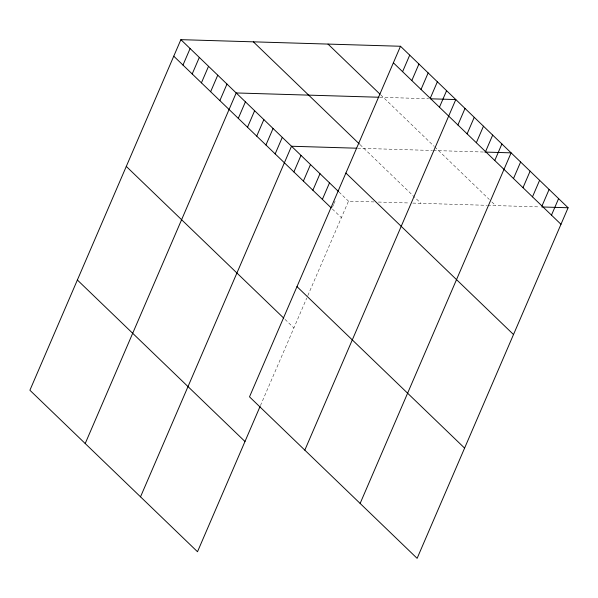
<?xml version="1.0" encoding="UTF-8"?>
<svg xmlns="http://www.w3.org/2000/svg" width="598" height="598" viewBox="0 0 598 598"><rect width="100%" height="100%" fill="white"/><g stroke="black" fill="none" stroke-linecap="round" stroke-linejoin="round"><path stroke-width="0.45" stroke-dasharray="2.99 2.24" d="M333.654 204.396L331.875 208.53L341.376 217.687M334.013 203.574L335.082 201.092M260.429 405.631L306.752 298.081M307.821 295.599L348.492 201.152L373.855 201.915M379.775 97.272L428.624 98.745M357.634 148.237L432.421 150.487M433.311 150.509L483.939 152.034M378.385 202.049L409.189 202.976M412.807 203.088L486.742 205.316M487.632 205.338L539.112 206.886M380.702 94.843L434.036 146.233M434.694 146.869L489.299 199.478M491.833 201.922L495.63 205.577M360.026 144.619L420.962 203.335M338.991 192.003L348.492 201.152M285.029 319.377L293.895 327.921"/><path stroke-width="0.9" d="M400.496 46.263L249.508 396.848L417.12 558.345L568.1 207.76L400.496 46.263L180.88 39.655L29.9 390.24L197.504 551.737L260.063 406.483M182.981 65.07L190.104 48.543M192.205 73.95L199.321 57.423M201.421 82.838L208.538 66.303M210.638 91.718L217.754 75.184M219.855 100.599L226.978 84.071M85.208 443.529L236.195 92.952L378.885 97.242M238.296 118.367L245.412 101.832M247.512 127.247L254.628 110.72M256.729 136.127L263.853 119.6M265.946 145.008L273.069 128.48M275.17 153.895L282.286 137.361M140.523 496.826L291.503 146.248L356.729 148.207M293.887 171.925L301.003 155.398M303.38 181.082L310.504 164.547M312.881 190.231L319.997 173.697M322.374 199.381L329.498 182.853M402.589 71.678L409.712 55.151M411.813 80.558L418.929 64.031M421.029 89.446L428.146 72.911M430.246 98.326L437.362 81.799M439.463 107.206L446.586 90.679M304.816 450.137L455.803 99.56L430.44 98.797M457.904 124.975L465.02 108.44M467.12 133.855L474.236 117.328M476.337 142.735L483.461 126.208M485.554 151.615L492.677 135.088M494.778 160.503L501.894 143.969M360.131 503.434L511.111 152.856L484.843 152.064M513.495 178.533L520.611 162.006M522.988 187.69L530.112 171.155M532.489 196.839L539.605 180.304M541.982 205.989L549.106 189.461M551.483 215.138L558.599 198.611M541.833 206.968L568.1 207.76M393.372 62.797L560.984 224.295M328.018 44.088L380.036 94.207M253.358 41.838L359.368 143.983M345.898 173.031L513.503 334.529M180.88 39.655L338.363 191.39M173.764 56.19L331.24 207.925M296.982 286.614L464.594 448.104M126.29 166.423L283.766 318.158M77.374 279.999L244.986 441.496"/></g></svg>
